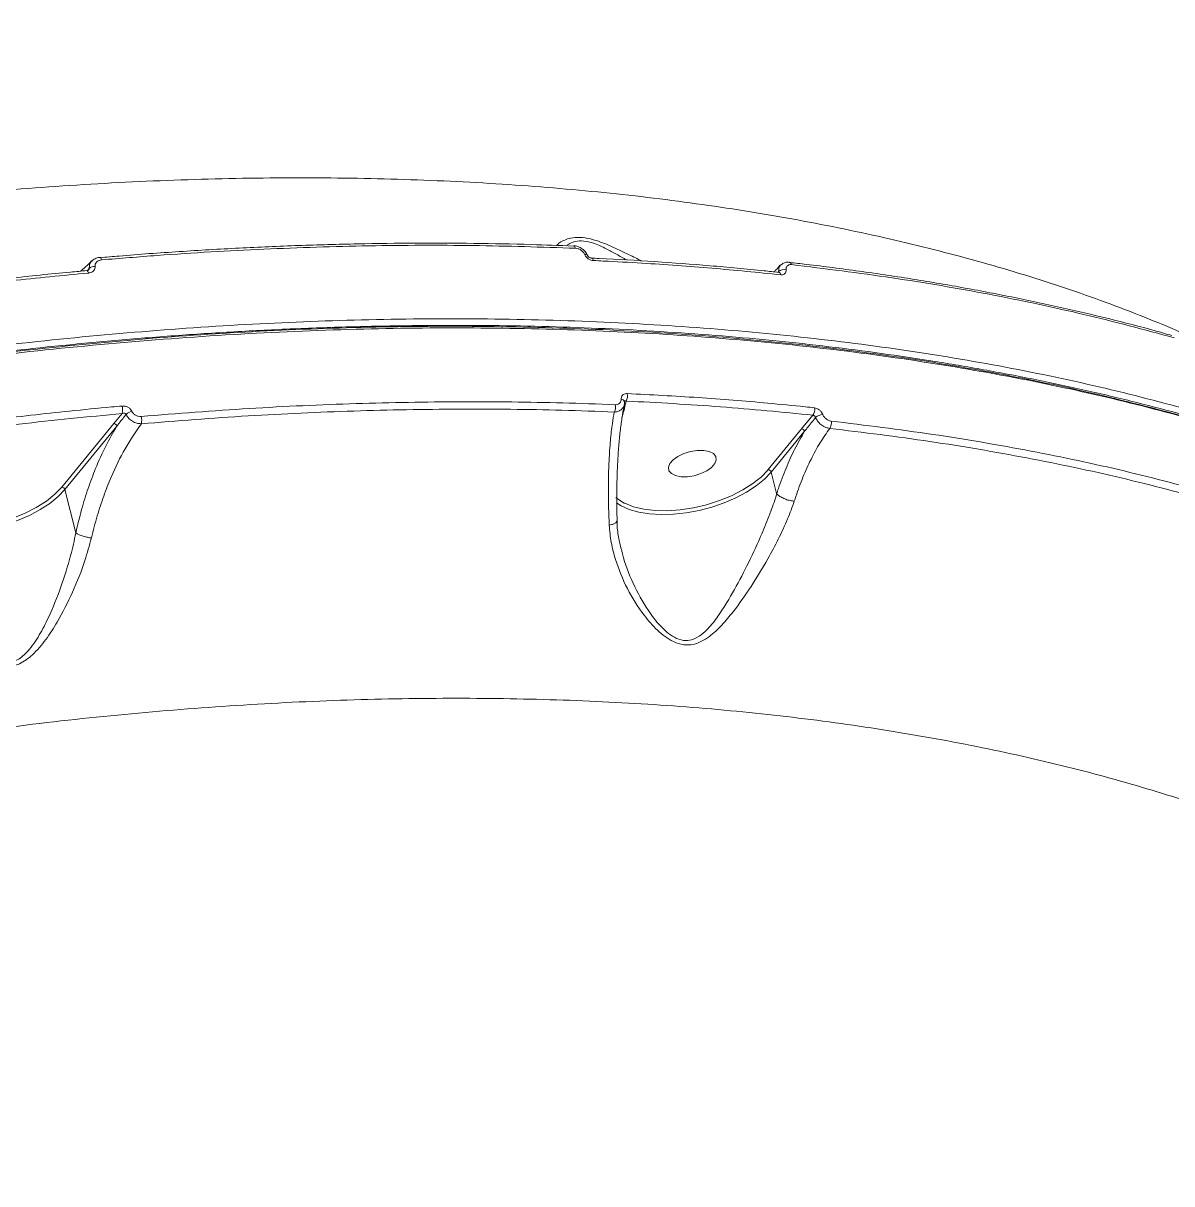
# Model space of a CAD drawing. Header units: millimetres. Extents: x -4335 to 4318, y -3792 to 3101.
# Drawn here: x 2334.4 to 2545.1, y 735 to 947.9 of the extents above; entities that cross this region are included whole.
import ezdxf

# ---------------------------------------------------------------- set-up
doc = ezdxf.new("R2010")
doc.units = ezdxf.units.MM
doc.layers.add('DIKOM_ЗОНА', color=80, linetype='Continuous')
doc.layers.add('DIKOM_ОБЪЕКТ', color=7, linetype='Continuous')

msp = doc.modelspace()

# ---------------------------------------------------------------- linework, layer by layer
at = {"layer": 'DIKOM_ЗОНА', "color": 3, "lineweight": 15}
msp.add_lwpolyline([(1629.814, 3100.338, -0.4205658), (4317.777, 469.92), (4317.777, -16.224, -0.4142136), (1317.777, -3016.224), (-2004.986, -3016.224, -0.4142136), (-3504.986, -1516.224), (-3504.986, 1600.338, -0.4142136), (-2004.986, 3100.338), (1629.814, 3100.338)], format="xyb", dxfattribs=at)
at = {"layer": 'DIKOM_ОБЪЕКТ', "color": 7, "linetype": 'Continuous', "lineweight": 15}
for p, q in [((2435.37, 907.055), (2435.329, 907.052)), ((2348.496, 904.921), (2348.47, 904.915)), ((2472.968, 902.318), (2472.911, 902.252)), ((2352.57, 876.286), (2351.022, 874.424)), ((2444.225, 875.419), (2444.526, 876.602)), ((2479.259, 875.967), (2477.181, 873.47)), ((2351.022, 874.424), (2341.486, 862.777)), ((2342.029, 862.324), (2351.565, 873.97)), ((2477.181, 873.47), (2471.06, 865.994)), ((2471.603, 865.541), (2477.724, 873.017)), ((2471.06, 865.994), (2470.924, 865.833)), ((2472.605, 861.578), (2471.603, 865.541)), ((2341.486, 862.777), (2341.354, 862.622)), ((2344.039, 854.38), (2342.029, 862.324)), ((2444.201, 851.081), (2444.145, 851.327))]:
    msp.add_line(p, q, dxfattribs=at)
at = {"layer": 'DIKOM_ОБЪЕКТ', "color": 7, "linetype": 'Continuous', "lineweight": 15, "flags": 128}
for points in [[(2435.717, 906.603), (2435.67, 906.75), (2435.61, 906.873), (2435.54, 906.966), (2435.463, 907.027), (2435.381, 907.054), (2435.37, 907.055)], [(2348.764, 904.465), (2348.721, 904.612), (2348.672, 904.735), (2348.621, 904.829), (2348.568, 904.892), (2348.515, 904.92), (2348.496, 904.921)], [(2437.352, 905.486), (2437.483, 905.492), (2437.601, 905.484), (2437.702, 905.462), (2437.784, 905.426), (2437.845, 905.378), (2437.883, 905.318), (2437.884, 905.316)], [(2439.014, 904.346), (2438.965, 904.498), (2438.902, 904.623), (2438.828, 904.718), (2438.747, 904.777), (2438.66, 904.799), (2438.657, 904.799)], [(2474.96, 904.043), (2474.952, 904.044), (2474.913, 904.045)], [(2346.363, 902.053), (2346.318, 902.206), (2346.268, 902.332), (2346.215, 902.427), (2346.161, 902.487), (2346.107, 902.51), (2346.089, 902.509)], [(2444.667, 878.381), (2444.674, 878.47), (2444.673, 878.475)], [(2461.433, 868.404), (2460.988, 868.93), (2460.231, 869.308), (2459.224, 869.506), (2458.048, 869.51), (2456.799, 869.317), (2455.578, 868.946), (2454.484, 868.424), (2453.605, 867.795), (2453.013, 867.109), (2452.756, 866.423), (2452.853, 865.791), (2453.299, 865.265), (2454.056, 864.887), (2455.063, 864.689), (2456.238, 864.686), (2457.487, 864.878), (2458.708, 865.25), (2459.803, 865.771), (2460.681, 866.4), (2461.274, 867.086), (2461.531, 867.772), (2461.433, 868.404)], [(2443.203, 859.921), (2444.058, 859.375), (2445.556, 858.701), (2447.306, 858.2), (2449.271, 857.881), (2451.407, 857.752), (2453.669, 857.814), (2456.008, 858.068), (2458.374, 858.507), (2460.715, 859.122), (2462.982, 859.899), (2465.126, 860.823), (2467.1, 861.872), (2468.862, 863.026), (2470.374, 864.257), (2471.603, 865.541)], [(2470.924, 865.833), (2469.793, 864.682), (2468.223, 863.427), (2466.388, 862.26), (2464.33, 861.21), (2462.101, 860.3), (2459.752, 859.554), (2457.341, 858.988), (2454.925, 858.617), (2452.562, 858.45), (2450.309, 858.489), (2448.221, 858.735), (2446.346, 859.182), (2444.729, 859.819), (2444.661, 859.853)], [(2312.747, 857.49), (2313.212, 857.038), (2314.415, 856.196), (2315.905, 855.512), (2317.651, 855.001), (2319.615, 854.673), (2321.753, 854.536), (2324.019, 854.592), (2326.365, 854.841), (2328.74, 855.276), (2331.091, 855.889), (2333.368, 856.667), (2335.522, 857.591), (2337.505, 858.643), (2339.276, 859.8), (2340.794, 861.036), (2342.029, 862.324)], [(2341.354, 862.622), (2340.214, 861.46), (2338.637, 860.201), (2336.792, 859.031), (2334.724, 857.978), (2332.484, 857.068), (2330.125, 856.322), (2327.704, 855.759), (2325.28, 855.392), (2322.911, 855.231), (2320.654, 855.278), (2318.565, 855.533), (2316.694, 855.99), (2315.103, 856.627)], [(2444.661, 859.853), (2443.411, 860.63), (2443.124, 860.864)]]:
    msp.add_lwpolyline(points, dxfattribs=at)
at = {"layer": 'DIKOM_ОБЪЕКТ', "color": 7, "linetype": 'Continuous', "lineweight": 15}
for centre, radius, start, end in [((2347.456, 901.843), 1.433, 85.19024, 131.53989), ((2474.806, 903.54), 0.525, 5.56095, 72.9948), ((2473.961, 901.271), 1.443, 74.71544, 133.48803), ((2472.845, 901.696), 0.51, 4.56537, 75.86015), ((2443.414, 879.489), 1.832, 329.95319, 14.4102), ((2349.726, 876.903), 2.91, 347.74847, 14.98306), ((2441.15, 877.442), 1.887, 332.11175, 14.12654), ((2444.052, 878.26), 0.657, 19.10247, 87.95167), ((2477.938, 876.939), 1.64, 323.67353, 13.94507), ((2354.663, 874.872), 1.859, 101.20046, 137.77725), ((2353.183, 875.002), 2.945, 348.39926, 14.66395), ((2481.188, 874.058), 2.065, 93.60474, 134.32024), ((2350.953, 873.789), 0.639, 16.52273, 83.74246), ((2477.112, 872.835), 0.638, 16.50211, 83.7507), ((2480.98, 874.508), 1.656, 325.02871, 13.54544), ((2470.991, 865.36), 0.638, 16.49402, 83.75878), ((2341.417, 862.143), 0.638, 16.49434, 83.75847)]:
    msp.add_arc(centre, radius, start, end, dxfattribs=at)
for points, knots in [([(2563.778, 882.842), (2560.905, 884.381), (2553.946, 888.108), (2541.818, 893.394), (2527.566, 898.759), (2512.413, 903.525), (2496.458, 907.71), (2479.766, 911.287), (2462.414, 914.242), (2444.448, 916.56), (2425.884, 918.225), (2406.764, 919.246), (2387.158, 919.627), (2367.157, 919.368), (2346.853, 918.469), (2326.296, 916.927), (2305.515, 914.732), (2284.548, 911.9), (2263.473, 908.446), (2242.386, 904.391), (2221.387, 899.751), (2200.524, 894.533), (2179.834, 888.734), (2159.349, 882.374), (2139.147, 875.484), (2119.319, 868.097), (2099.956, 860.249), (2082.531, 852.567), (2066.919, 845.204), (2057.728, 840.521), (2053.132, 838.179)], [0, 0, 0, 0, 0.0256901, 0.0622176, 0.0987467, 0.1353905, 0.1720932, 0.2087958, 0.24544, 0.2819689, 0.3185238, 0.3551933, 0.3919212, 0.4286496, 0.4653195, 0.5018746, 0.5384884, 0.5752171, 0.6120045, 0.6487922, 0.6855215, 0.7221357, 0.7588401, 0.7956591, 0.8325369, 0.8694151, 0.906235, 0.9429397, 0.97147, 1, 1, 1, 1]), ([(2348.474, 904.864), (2349.652, 904.97), (2354.527, 905.409), (2363.041, 906.008), (2374.008, 906.66), (2384.902, 907.13), (2395.716, 907.433), (2406.441, 907.566), (2417.059, 907.522), (2426.699, 907.344), (2432.742, 907.103), (2435.328, 907)], [0, 0, 0, 0, 0.0394313, 0.1631672, 0.2870292, 0.4109882, 0.5350159, 0.6590801, 0.7831424, 0.9071718, 1, 1, 1, 1]), ([(2348.764, 904.465), (2352.178, 904.746), (2362.162, 905.565), (2378.562, 906.517), (2397.895, 907.125), (2417.008, 907.215), (2429.481, 906.807), (2435.717, 906.603)], [0, 0, 0, 0, 0.1144542, 0.3347659, 0.5550758, 0.7775372, 1, 1, 1, 1]), ([(2447.835, 904.29), (2447.076, 904.657), (2445.662, 905.341), (2443.488, 906.401), (2441.149, 907.452), (2438.744, 908.319), (2436.466, 908.669), (2434.45, 908.467), (2433.026, 907.848), (2432.402, 907.292), (2432.203, 907.115)], [0, 0, 0, 0, 0.1340915, 0.2498784, 0.3670455, 0.5219173, 0.6322134, 0.7421737, 0.9177232, 1, 1, 1, 1]), ([(2434.071, 907.046), (2434.199, 907.149), (2434.557, 907.438), (2435.409, 907.823), (2436.757, 908.041), (2438.79, 907.685), (2440.924, 906.754), (2442.992, 905.644), (2444.303, 904.871), (2444.956, 904.488), (2445.02, 904.451)], [0, 0, 0, 0, 0.065058, 0.1818429, 0.321647, 0.4606306, 0.6630878, 0.822678, 0.9825882, 1, 1, 1, 1]), ([(2435.369, 907.043), (2435.419, 907.044), (2435.749, 907.052), (2436.381, 906.855), (2437.151, 906.378), (2437.674, 905.819), (2437.811, 905.426), (2437.851, 905.312)], [0, 0, 0, 0, 0.0489123, 0.3199444, 0.5996576, 0.8843494, 1, 1, 1, 1]), ([(2346.935, 904.184), (2346.944, 904.197), (2347.089, 904.425), (2347.59, 904.686), (2348.129, 904.922), (2348.451, 904.904), (2348.497, 904.901)], [0, 0, 0, 0, 0.0269572, 0.468772, 0.9232841, 1, 1, 1, 1]), ([(2435.717, 906.603), (2435.881, 906.582), (2436.209, 906.54), (2436.691, 906.296), (2437.085, 905.952), (2437.278, 905.659), (2437.345, 905.503), (2437.352, 905.486)], [0, 0, 0, 0, 0.2487096, 0.4975317, 0.7389334, 0.9703247, 1, 1, 1, 1]), ([(2437.352, 905.486), (2437.436, 905.329), (2437.599, 905.026), (2438.028, 904.663), (2438.515, 904.412), (2438.848, 904.368), (2439.014, 904.346)], [0, 0, 0, 0, 0.2592128, 0.502184, 0.7511104, 1, 1, 1, 1]), ([(2437.886, 905.317), (2437.892, 905.301), (2437.909, 905.26), (2437.983, 905.15), (2438.104, 905.03), (2438.263, 904.919), (2438.439, 904.838), (2438.587, 904.801), (2438.641, 904.802), (2438.657, 904.803)], [0, 0, 0, 0, 0.08871, 0.2333386, 0.3901495, 0.5470219, 0.7277146, 0.9186863, 1, 1, 1, 1]), ([(2344.886, 902.39), (2345.203, 902.638), (2345.89, 903.175), (2346.569, 903.899), (2346.934, 904.288)], [0, 0, 0, 0, 0.4615346, 1, 1, 1, 1]), ([(2346.506, 902.916), (2346.468, 902.872), (2346.356, 902.74), (2346.243, 902.61), (2346.169, 902.523)], [0, 0, 0, 0, 0.3361328, 1, 1, 1, 1]), ([(2346.363, 902.053), (2346.421, 902.06), (2346.645, 902.087), (2347.002, 902.217), (2347.348, 902.494), (2347.565, 902.857), (2347.573, 903.133), (2347.576, 903.272)], [0, 0, 0, 0, 0.0826042, 0.3217447, 0.5513004, 0.7756258, 1, 1, 1, 1]), ([(2346.506, 902.916), (2346.503, 902.873), (2346.5, 902.822), (2346.462, 902.721), (2346.423, 902.669), (2346.389, 902.622)], [0, 0, 0, 0, 0.4213384, 0.485709, 1, 1, 1, 1]), ([(2346.99, 904.224), (2346.955, 904.198), (2346.742, 904.04), (2346.531, 903.588), (2346.514, 903.141), (2346.506, 902.916)], [0, 0, 0, 0, 0.0876486, 0.5428329, 1, 1, 1, 1]), ([(2347.576, 903.272), (2347.58, 903.408), (2347.586, 903.681), (2347.8, 904.038), (2348.14, 904.309), (2348.489, 904.433), (2348.708, 904.459), (2348.764, 904.465)], [0, 0, 0, 0, 0.2256635, 0.4513818, 0.6801764, 0.9176325, 1, 1, 1, 1]), ([(2438.657, 904.791), (2439.114, 904.773), (2443.02, 904.62), (2450.268, 904.172), (2460.365, 903.42), (2467.932, 902.746), (2472.082, 902.276), (2472.968, 902.175)], [0, 0, 0, 0, 0.038827, 0.3322734, 0.626344, 0.9201717, 1, 1, 1, 1]), ([(2439.014, 904.346), (2439.608, 904.318), (2442.579, 904.179), (2449.867, 903.774), (2460.782, 903.001), (2469.162, 902.158), (2473.354, 901.737)], [0, 0, 0, 0, 0.0507697, 0.2538539, 0.6267017, 1, 1, 1, 1]), ([(2472.08, 902.275), (2472.21, 902.386), (2472.621, 902.74), (2473.025, 903.209), (2473.302, 903.529)], [0, 0, 0, 0, 0.3159417, 1, 1, 1, 1]), ([(2473.336, 903.496), (2473.336, 903.496), (2473.177, 903.377), (2472.986, 902.988), (2472.974, 902.542), (2472.968, 902.318)], [0, 0, 0, 0, 0.0005003, 0.5001386, 1, 1, 1, 1]), ([(2473.318, 903.47), (2473.494, 903.623), (2473.843, 903.925), (2474.445, 904.086), (2474.818, 904.033), (2474.957, 904.014)], [0, 0, 0, 0, 0.3887858, 0.7716056, 1, 1, 1, 1]), ([(2474.342, 902.663), (2474.342, 902.797), (2474.342, 903.065), (2474.53, 903.375), (2474.835, 903.568), (2475.129, 903.61), (2475.3, 903.594), (2475.329, 903.591)], [0, 0, 0, 0, 0.2377034, 0.4754828, 0.7137608, 0.9520048, 1, 1, 1, 1]), ([(2474.909, 903.992), (2475.963, 903.878), (2480.292, 903.412), (2487.74, 902.422), (2497.243, 901.02), (2506.572, 899.438), (2515.731, 897.693), (2524.71, 895.786), (2533.485, 893.706), (2540.278, 891.972), (2544.071, 890.878), (2545.079, 890.587)], [0, 0, 0, 0, 0.041858, 0.1717903, 0.3018435, 0.4319882, 0.5621963, 0.6924408, 0.8226815, 0.9528876, 1, 1, 1, 1]), ([(2475.329, 903.591), (2481.517, 902.83), (2493.893, 901.307), (2511.742, 898.223), (2529.076, 894.6), (2540.041, 891.657), (2545.524, 890.185)], [0, 0, 0, 0, 0.2485953, 0.4971908, 0.7485957, 1, 1, 1, 1]), ([(2308.018, 898.106), (2308.513, 898.178), (2312.758, 898.798), (2320.734, 899.811), (2331.926, 901.118), (2340.383, 902.005), (2345.085, 902.409), (2346.091, 902.496)], [0, 0, 0, 0, 0.038775, 0.3322077, 0.6262654, 0.920071, 1, 1, 1, 1]), ([(2308.245, 897.65), (2308.894, 897.741), (2312.137, 898.193), (2320.134, 899.251), (2332.215, 900.697), (2341.645, 901.601), (2346.363, 902.053)], [0, 0, 0, 0, 0.0507669, 0.2538484, 0.6266954, 1, 1, 1, 1]), ([(2346.092, 902.515), (2346.129, 902.518), (2346.23, 902.526), (2346.335, 902.574), (2346.386, 902.617), (2346.388, 902.621), (2346.389, 902.622)], [0, 0, 0, 0, 0.2046742, 0.5560061, 0.9187843, 1, 1, 1, 1]), ([(2472.976, 902.192), (2472.99, 902.191), (2473.027, 902.186), (2473.026, 902.188), (2473.025, 902.189)], [0, 0, 0, 0, 0.3709963, 1, 1, 1, 1]), ([(2473.354, 901.737), (2473.383, 901.734), (2473.555, 901.719), (2473.849, 901.762), (2474.153, 901.955), (2474.341, 902.263), (2474.341, 902.53), (2474.342, 902.663)], [0, 0, 0, 0, 0.0489443, 0.2871204, 0.5249688, 0.7625398, 1, 1, 1, 1]), ([(2674.359, 788.812), (2673.325, 790.887), (2670.518, 796.518), (2664.894, 805.385), (2657.179, 815.275), (2648.233, 824.708), (2638.123, 833.647), (2626.887, 842.049), (2614.552, 849.882), (2601.117, 857.121), (2586.624, 863.767), (2571.13, 869.804), (2554.707, 875.205), (2537.43, 879.944), (2519.347, 884), (2500.47, 887.352), (2480.848, 890.009), (2460.547, 891.968), (2439.664, 893.222), (2418.294, 893.764), (2396.768, 893.587), (2375.134, 892.71), (2353.445, 891.178), (2331.495, 888.989), (2309.378, 886.155), (2287.191, 882.686), (2264.714, 878.535), (2241.98, 873.667), (2219.03, 868.073), (2196.219, 861.838), (2173.651, 854.993), (2151.433, 847.567), (2129.637, 839.578), (2108.308, 831.03), (2087.473, 821.947), (2067.193, 812.362), (2047.555, 802.322), (2028.672, 791.866), (2011.711, 781.747), (2001.379, 774.999), (1996.767, 771.988)], [0, 0, 0, 0, 0.0156522, 0.0424896, 0.0694115, 0.0963766, 0.1233417, 0.1502635, 0.1771008, 0.2039381, 0.2308601, 0.2578252, 0.2847902, 0.3117121, 0.3385494, 0.3653867, 0.3923086, 0.4192738, 0.4462389, 0.4731606, 0.499998, 0.5258463, 0.5517701, 0.5777322, 0.6036944, 0.6296184, 0.6554666, 0.682304, 0.7092259, 0.736191, 0.7631561, 0.7900781, 0.8169155, 0.8437529, 0.8706749, 0.89764, 0.924605, 0.9515271, 0.9783646, 1, 1, 1, 1]), ([(1997.321, 770.879), (1998.473, 771.651), (2002.404, 774.287), (2009.333, 778.701), (2018.079, 784.111), (2027.004, 789.409), (2036.072, 794.592), (2045.29, 799.659), (2054.658, 804.612), (2064.18, 809.455), (2073.859, 814.188), (2083.697, 818.812), (2093.696, 823.329), (2103.861, 827.741), (2114.195, 832.048), (2124.689, 836.246), (2135.307, 840.321), (2146.007, 844.257), (2156.759, 848.041), (2167.559, 851.673), (2178.41, 855.155), (2189.316, 858.488), (2200.282, 861.675), (2211.31, 864.715), (2222.402, 867.609), (2233.562, 870.359), (2244.795, 872.965), (2256.097, 875.425), (2267.439, 877.735), (2278.775, 879.883), (2290.063, 881.86), (2301.293, 883.667), (2312.468, 885.303), (2323.593, 886.771), (2334.673, 888.07), (2345.711, 889.202), (2356.709, 890.167), (2367.67, 890.964), (2378.599, 891.594), (2389.496, 892.057), (2400.342, 892.352), (2411.093, 892.476), (2421.707, 892.43), (2432.164, 892.212), (2442.468, 891.823), (2452.623, 891.265), (2462.633, 890.537), (2472.501, 889.639), (2482.23, 888.571), (2491.822, 887.332), (2501.279, 885.923), (2510.606, 884.341), (2519.789, 882.588), (2528.8, 880.672), (2537.598, 878.598), (2546.163, 876.37), (2554.493, 873.992), (2562.591, 871.461), (2570.461, 868.778), (2578.105, 865.942), (2585.526, 862.952), (2592.725, 859.807), (2599.704, 856.506), (2606.466, 853.048), (2613.005, 849.434), (2619.306, 845.675), (2625.341, 841.784), (2631.088, 837.773), (2636.543, 833.647), (2641.709, 829.406), (2646.588, 825.047), (2651.187, 820.571), (2655.487, 815.97), (2658.803, 812.153), (2660.58, 809.83), (2661.123, 809.12)], [0, 0, 0, 0, 0.005825, 0.0198833, 0.0339453, 0.0479361, 0.0618623, 0.0757397, 0.0895844, 0.103412, 0.1172384, 0.1310762, 0.144939, 0.1588428, 0.1728032, 0.1868359, 0.2008998, 0.2149109, 0.2288524, 0.2427406, 0.2565913, 0.2704202, 0.2842434, 0.298075, 0.3119269, 0.3258152, 0.3397553, 0.3537633, 0.3678282, 0.3818682, 0.3958293, 0.4097322, 0.423593, 0.4374274, 0.4512515, 0.4650809, 0.4789261, 0.4928029, 0.506727, 0.5207144, 0.5347729, 0.5488295, 0.5628143, 0.5767361, 0.5906112, 0.6044557, 0.6182847, 0.6321146, 0.6459575, 0.659827, 0.6737393, 0.6877103, 0.7017551, 0.7158184, 0.7298311, 0.7437763, 0.7576698, 0.7715275, 0.7853651, 0.7991982, 0.8130408, 0.8269048, 0.8408062, 0.8547601, 0.8687824, 0.882851, 0.8968893, 0.9108509, 0.9247536, 0.9386128, 0.9524438, 0.9662617, 0.9800822, 0.9939161, 1, 1, 1, 1]), ([(1997.64, 770.896), (2002.241, 773.9), (2012.549, 780.632), (2029.47, 790.727), (2048.307, 801.158), (2067.898, 811.174), (2088.13, 820.736), (2108.916, 829.797), (2130.194, 838.325), (2151.938, 846.294), (2174.103, 853.703), (2196.617, 860.532), (2219.375, 866.752), (2242.269, 872.332), (2264.949, 877.189), (2287.373, 881.33), (2309.507, 884.791), (2331.571, 887.618), (2353.469, 889.802), (2375.106, 891.33), (2396.689, 892.205), (2418.164, 892.381), (2439.483, 891.841), (2460.316, 890.589), (2480.569, 888.635), (2500.144, 885.984), (2518.976, 882.64), (2537.016, 878.594), (2554.252, 873.867), (2570.635, 868.478), (2586.093, 862.455), (2600.552, 855.826), (2613.107, 849.058), (2623.944, 842.29), (2633.282, 835.645), (2641.88, 828.651), (2649.809, 821.236), (2657.02, 813.399), (2663.453, 805.138), (2669.092, 796.588), (2672.11, 790.648), (2673.619, 787.679)], [0, 0, 0, 0, 0.0216353, 0.0484723, 0.0753939, 0.1023585, 0.1293233, 0.1562449, 0.1830819, 0.209919, 0.2368406, 0.2638052, 0.29077, 0.3176916, 0.3445286, 0.3703765, 0.3963, 0.4222618, 0.4482237, 0.4741471, 0.499995, 0.5268319, 0.5537536, 0.5807181, 0.6076828, 0.6346044, 0.6614413, 0.6882783, 0.7151999, 0.7421644, 0.7691292, 0.7960508, 0.8228878, 0.8446334, 0.8664016, 0.8881698, 0.9099154, 0.9324241, 0.9549577, 0.9774913, 1, 1, 1, 1]), ([(1997.193, 770.307), (2000.519, 772.49), (2009.48, 778.37), (2024.766, 787.67), (2043.188, 798.08), (2062.517, 808.174), (2082.706, 817.909), (2103.71, 827.239), (2125.066, 835.959), (2146.69, 844.054), (2168.499, 851.523), (2190.846, 858.486), (2213.678, 864.898), (2236.923, 870.721), (2260.071, 875.828), (2283.043, 880.218), (2305.77, 883.906), (2328.62, 886.952), (2351.519, 889.318), (2374.385, 890.978), (2396.715, 891.895), (2418.446, 892.085), (2439.528, 891.577), (2460.305, 890.363), (2480.689, 888.416), (2500.598, 885.725), (2519.594, 882.35), (2537.633, 878.319), (2554.694, 873.672), (2571.054, 868.334), (2586.625, 862.294), (2601.333, 855.556), (2614.278, 848.577), (2625.605, 841.481), (2635.465, 834.375), (2644.538, 826.856), (2652.688, 818.901), (2658.236, 812.867), (2660.778, 809.399), (2661.198, 808.826)], [0, 0, 0, 0, 0.0165905, 0.0446959, 0.0728229, 0.1009285, 0.1298503, 0.1587957, 0.1877175, 0.215823, 0.2439502, 0.2720555, 0.3009774, 0.3299228, 0.3588446, 0.38695, 0.4150771, 0.4431825, 0.4721043, 0.5010498, 0.5299716, 0.558077, 0.5862041, 0.6143096, 0.6432314, 0.6721767, 0.7010984, 0.729204, 0.7573311, 0.7854364, 0.8143583, 0.8433036, 0.8722252, 0.896687, 0.9211771, 0.9456673, 0.9703896, 0.9951119, 1, 1, 1, 1]), ([(2445.189, 879.945), (2445.138, 879.946), (2444.932, 879.949), (2444.603, 879.871), (2444.283, 879.646), (2444.083, 879.32), (2444.078, 879.052), (2444.076, 878.917)], [0, 0, 0, 0, 0.0795783, 0.3194814, 0.5497787, 0.7748711, 1, 1, 1, 1]), ([(2479.529, 877.334), (2478.962, 877.394), (2476.125, 877.697), (2469.068, 878.382), (2458.239, 879.262), (2449.541, 879.717), (2445.189, 879.945)], [0, 0, 0, 0, 0.0507695, 0.253857, 0.6266982, 1, 1, 1, 1]), ([(2352.537, 877.656), (2351.897, 877.597), (2348.694, 877.305), (2340.767, 876.525), (2328.711, 875.183), (2319.185, 873.898), (2314.418, 873.255)], [0, 0, 0, 0, 0.0507679, 0.2538462, 0.6266952, 1, 1, 1, 1]), ([(2354.302, 876.695), (2354.294, 876.713), (2354.225, 876.87), (2354.02, 877.157), (2353.595, 877.467), (2353.073, 877.659), (2352.716, 877.657), (2352.537, 877.656)], [0, 0, 0, 0, 0.0299063, 0.2617886, 0.5039606, 0.7520431, 1, 1, 1, 1]), ([(2442.98, 877.903), (2439.781, 878.02), (2430.425, 878.362), (2414.624, 878.519), (2395.438, 878.177), (2375.911, 877.313), (2362.658, 876.269), (2356.031, 875.747)], [0, 0, 0, 0, 0.1144546, 0.3347649, 0.5550753, 0.7775375, 1, 1, 1, 1]), ([(2442.818, 876.559), (2442.903, 876.564), (2443.245, 876.585), (2443.797, 876.751), (2444.313, 877.163), (2444.591, 877.55), (2444.61, 877.798), (2444.612, 877.83)], [0, 0, 0, 0, 0.0969908, 0.389953, 0.6746687, 0.9576597, 1, 1, 1, 1]), ([(2444.076, 878.917), (2444.073, 878.784), (2444.069, 878.519), (2443.872, 878.197), (2443.556, 877.976), (2443.233, 877.9), (2443.031, 877.902), (2442.98, 877.903)], [0, 0, 0, 0, 0.2263799, 0.4527133, 0.6823705, 0.9207242, 1, 1, 1, 1]), ([(2444.659, 877.824), (2444.641, 877.746), (2444.478, 877.036), (2444.218, 875.438), (2443.888, 873.02), (2443.625, 870.318), (2443.43, 867.392), (2443.307, 864.268), (2443.268, 860.974), (2443.28, 858.406), (2443.331, 856.912), (2443.342, 856.598)], [0, 0, 0, 0, 0.0160941, 0.1463107, 0.2794909, 0.4148691, 0.5516919, 0.6892435, 0.8267392, 0.9635218, 1, 1, 1, 1]), ([(2444.526, 876.602), (2444.629, 877.021), (2444.79, 877.678), (2444.945, 878.334), (2445.001, 878.571)], [0, 0, 0, 0, 0.6388765, 1, 1, 1, 1]), ([(2444.661, 878.479), (2444.669, 878.437), (2444.707, 878.241), (2444.653, 878.048), (2444.611, 877.895)], [0, 0, 0, 0, 0.2086984, 1, 1, 1, 1]), ([(2444.672, 878.479), (2444.672, 878.481), (2444.673, 878.488), (2444.688, 878.525), (2444.727, 878.586), (2444.826, 878.615), (2444.923, 878.602), (2444.985, 878.577), (2445.001, 878.571)], [0, 0, 0, 0, 0.0083153, 0.0403093, 0.2968561, 0.5811458, 0.8942997, 1, 1, 1, 1]), ([(2445.001, 878.571), (2450.806, 878.261), (2462.428, 877.641), (2473.645, 876.526), (2479.259, 875.967)], [0, 0, 0, 0, 0.4994518, 1, 1, 1, 1]), ([(2481.059, 876.119), (2481.047, 876.148), (2480.976, 876.32), (2480.778, 876.63), (2480.409, 876.984), (2479.972, 877.245), (2479.677, 877.304), (2479.529, 877.334)], [0, 0, 0, 0, 0.0479119, 0.2856173, 0.5236322, 0.7617462, 1, 1, 1, 1]), ([(2314.542, 871.894), (2320.904, 872.747), (2333.641, 874.455), (2346.256, 875.675), (2352.57, 876.286)], [0, 0, 0, 0, 0.4994503, 1, 1, 1, 1]), ([(2351.565, 873.97), (2351.711, 874.156), (2352.278, 874.88), (2352.856, 875.591), (2353.286, 876.121)], [0, 0, 0, 0, 0.2563615, 1, 1, 1, 1]), ([(2352.57, 876.286), (2352.644, 876.305), (2352.789, 876.342), (2353, 876.329), (2353.164, 876.267), (2353.245, 876.19), (2353.276, 876.142), (2353.283, 876.127), (2353.286, 876.121)], [0, 0, 0, 0, 0.2725499, 0.5325263, 0.7667189, 0.9319409, 0.97409, 1, 1, 1, 1]), ([(2353.286, 876.121), (2353.301, 876.089), (2353.415, 875.832), (2353.745, 875.36), (2354.414, 874.827), (2355.231, 874.466), (2355.789, 874.428), (2356.067, 874.41)], [0, 0, 0, 0, 0.0333394, 0.2664244, 0.5082792, 0.7552508, 1, 1, 1, 1]), ([(2356.031, 875.747), (2355.856, 875.747), (2355.506, 875.746), (2354.995, 875.935), (2354.58, 876.239), (2354.378, 876.52), (2354.31, 876.676), (2354.302, 876.695)], [0, 0, 0, 0, 0.2478846, 0.4959128, 0.7364483, 0.9670178, 1, 1, 1, 1]), ([(2356.067, 874.41), (2362.615, 874.926), (2375.71, 875.958), (2395.133, 876.825), (2414.343, 877.176), (2430.232, 877.02), (2439.627, 876.676), (2442.818, 876.559)], [0, 0, 0, 0, 0.2203105, 0.4406224, 0.6630854, 0.8855481, 1, 1, 1, 1]), ([(2442.818, 876.559), (2442.699, 875.877), (2442.417, 874.262), (2442.086, 871.313), (2441.808, 867.235), (2441.679, 862.123), (2441.813, 857.924), (2441.881, 855.798)], [0, 0, 0, 0, 0.13017, 0.3081388, 0.4882711, 0.7408503, 1, 1, 1, 1]), ([(2477.724, 873.017), (2477.87, 873.202), (2478.535, 874.052), (2479.215, 874.885), (2479.745, 875.536)], [0, 0, 0, 0, 0.2185602, 1, 1, 1, 1]), ([(2479.259, 875.967), (2479.306, 875.955), (2479.4, 875.93), (2479.538, 875.836), (2479.656, 875.711), (2479.719, 875.604), (2479.742, 875.546), (2479.745, 875.536)], [0, 0, 0, 0, 0.2384589, 0.4768412, 0.7149752, 0.9522473, 1, 1, 1, 1]), ([(2479.745, 875.536), (2479.766, 875.488), (2479.889, 875.205), (2480.227, 874.697), (2480.855, 874.119), (2481.594, 873.698), (2482.09, 873.605), (2482.337, 873.559)], [0, 0, 0, 0, 0.0485163, 0.2867483, 0.524698, 0.7622658, 1, 1, 1, 1]), ([(2482.59, 874.896), (2482.443, 874.926), (2482.149, 874.987), (2481.711, 875.25), (2481.341, 875.605), (2481.143, 875.917), (2481.071, 876.09), (2481.059, 876.119)], [0, 0, 0, 0, 0.2378713, 0.47551, 0.7134741, 0.9514788, 1, 1, 1, 1]), ([(2351.565, 873.97), (2350.873, 872.777), (2349.48, 870.375), (2347.743, 866.487), (2346.283, 862.57), (2345.052, 858.636), (2344.383, 855.826), (2344.039, 854.38)], [0, 0, 0, 0, 0.2198972, 0.4427748, 0.6236703, 0.8062564, 1, 1, 1, 1]), ([(2346.902, 853.455), (2347.248, 854.821), (2347.916, 857.461), (2349.14, 861.173), (2350.787, 865.388), (2353.035, 870.045), (2355.048, 872.942), (2356.067, 874.41)], [0, 0, 0, 0, 0.1647953, 0.3184405, 0.47352, 0.7333097, 1, 1, 1, 1]), ([(2477.724, 873.017), (2477.103, 871.938), (2475.898, 869.845), (2474.299, 866.293), (2473.242, 863.507), (2472.708, 861.89), (2472.605, 861.578)], [0, 0, 0, 0, 0.320827, 0.6223532, 0.9272289, 1, 1, 1, 1]), ([(2475.84, 860.201), (2475.937, 860.497), (2476.43, 862.009), (2477.414, 864.64), (2478.893, 867.917), (2480.53, 870.95), (2481.733, 872.686), (2482.337, 873.559)], [0, 0, 0, 0, 0.0563906, 0.2882918, 0.5227666, 0.760003, 1, 1, 1, 1]), ([(2482.337, 873.559), (2488.511, 872.8), (2500.859, 871.283), (2518.666, 868.208), (2535.959, 864.595), (2546.899, 861.659), (2552.369, 860.191)], [0, 0, 0, 0, 0.2485958, 0.4971912, 0.748594, 1, 1, 1, 1]), ([(2552.783, 861.499), (2547.363, 862.954), (2536.522, 865.865), (2519.266, 869.483), (2501.362, 872.587), (2488.848, 874.127), (2482.59, 874.896)], [0, 0, 0, 0, 0.2485961, 0.4971913, 0.7485946, 1, 1, 1, 1]), ([(2441.881, 855.798), (2441.984, 854.739), (2442.188, 852.62), (2443.208, 848.691), (2445.064, 844.1), (2447.768, 839.763), (2450.25, 836.905), (2452.105, 835.332), (2453.734, 834.325), (2455.529, 833.758), (2457.316, 833.851), (2458.874, 834.441), (2460.645, 835.591), (2462.572, 837.401), (2465.096, 840.454), (2467.939, 844.482), (2470.692, 849.046), (2472.934, 853.235), (2474.628, 856.819), (2475.452, 859.117), (2475.84, 860.201)], [0, 0, 0, 0, 0.0519296, 0.1038901, 0.1951544, 0.2864043, 0.3437008, 0.3731348, 0.402471, 0.4366811, 0.4671109, 0.4969762, 0.5269685, 0.5808909, 0.6349532, 0.7265891, 0.8181328, 0.8810562, 0.9438911, 1, 1, 1, 1]), ([(2472.608, 861.573), (2472.608, 861.572), (2472.325, 860.512), (2471.507, 858.198), (2470.097, 854.629), (2468.182, 850.403), (2465.888, 845.765), (2463.526, 841.628), (2461.436, 838.449), (2459.753, 836.454), (2458.232, 835.242), (2456.889, 834.66), (2455.45, 834.54), (2453.859, 835.124), (2452.435, 836.147), (2450.789, 837.762), (2448.562, 840.692), (2446.18, 845.099), (2444.696, 848.865), (2444.243, 850.892), (2444.201, 851.081)], [0, 0, 0, 0, 0.0000351, 0.0624136, 0.1333198, 0.2043217, 0.3079198, 0.4115997, 0.4713243, 0.5308731, 0.5702839, 0.5934994, 0.6239996, 0.65849, 0.6894739, 0.7205996, 0.7835923, 0.8865008, 0.9894433, 1, 1, 1, 1]), ([(2472.605, 861.578), (2472.606, 861.577), (2472.606, 861.575), (2472.607, 861.573), (2472.608, 861.573)], [0, 0, 0, 0, 0.6745443, 1, 1, 1, 1]), ([(2475.84, 860.201), (2475.8, 860.204), (2475.622, 860.217), (2475.175, 860.28), (2474.472, 860.458), (2473.692, 860.774), (2473.017, 861.162), (2472.744, 861.436), (2472.608, 861.573)], [0, 0, 0, 0, 0.0350267, 0.1552583, 0.3664548, 0.5776312, 0.7888282, 1, 1, 1, 1]), ([(2441.881, 855.798), (2441.908, 855.803), (2442.177, 855.857), (2442.655, 855.995), (2443.111, 856.251), (2443.327, 856.466), (2443.296, 856.579), (2443.292, 856.595)], [0, 0, 0, 0, 0.0328872, 0.3304475, 0.6389954, 0.9475634, 1, 1, 1, 1]), ([(2443.321, 856.623), (2443.322, 856.384), (2443.33, 855.286), (2443.6, 853.423), (2443.997, 851.823), (2444.183, 851.077)], [0, 0, 0, 0, 0.1295668, 0.5941012, 1, 1, 1, 1]), ([(2310.902, 855.896), (2310.929, 855.104), (2310.981, 853.521), (2311.603, 850.533), (2312.886, 846.986), (2315.273, 842.587), (2318.569, 838.027), (2322.408, 834.099), (2326.041, 831.356), (2328.977, 829.974), (2331.588, 829.672), (2333.978, 830.325), (2336.364, 832.111), (2338.614, 834.77), (2341.054, 838.645), (2343.525, 843.482), (2345.617, 848.737), (2346.527, 852.078), (2346.902, 853.455)], [0, 0, 0, 0, 0.0404304, 0.0808834, 0.1509581, 0.2211472, 0.3139216, 0.4066917, 0.468098, 0.5184396, 0.550939, 0.5857388, 0.6308311, 0.6892186, 0.7478311, 0.8412608, 0.9345799, 1, 1, 1, 1]), ([(2344.042, 854.374), (2344.042, 854.373), (2343.776, 853.001), (2343.017, 849.67), (2341.363, 844.41), (2339.408, 839.529), (2337.395, 835.593), (2335.591, 832.889), (2333.678, 831.145), (2332.219, 830.615), (2330.952, 830.477), (2329.654, 830.688), (2328.14, 831.371), (2326.172, 832.622), (2323.32, 835.179), (2319.886, 839.278), (2316.906, 843.926), (2314.694, 848.352), (2313.873, 851.069), (2313.469, 852.409)], [0, 0, 0, 0, 0.0000654, 0.0728446, 0.1756181, 0.2812436, 0.3443781, 0.4086249, 0.4550998, 0.4817295, 0.4895986, 0.5218951, 0.5478158, 0.5744826, 0.6410714, 0.7430002, 0.8474885, 0.9247919, 1, 1, 1, 1]), ([(2344.039, 854.38), (2344.039, 854.379), (2344.04, 854.376), (2344.041, 854.374), (2344.042, 854.374), (2344.042, 854.374)], [0, 0, 0, 0, 0.5055709, 0.9139715, 1, 1, 1, 1]), ([(2344.042, 854.374), (2344.191, 854.282), (2344.489, 854.099), (2345.197, 853.832), (2345.981, 853.614), (2346.566, 853.501), (2346.855, 853.461), (2346.902, 853.455)], [0, 0, 0, 0, 0.2440063, 0.48802, 0.7319886, 0.9570691, 1, 1, 1, 1]), ([(2078.367, 738.46), (2083.521, 741.208), (2093.836, 746.708), (2109.903, 754.552), (2126.355, 762.077), (2143.422, 769.331), (2161.08, 776.285), (2179.305, 782.907), (2197.806, 789.087), (2217.155, 794.998), (2237.351, 800.563), (2258.367, 805.713), (2279.501, 810.265), (2300.654, 814.198), (2321.727, 817.493), (2342.629, 820.132), (2363.323, 822.1), (2383.777, 823.409), (2403.954, 824.064), (2423.758, 824.064), (2443.097, 823.406), (2461.889, 822.089), (2480.093, 820.103), (2497.692, 817.468), (2514.652, 814.195), (2530.892, 810.302), (2546.337, 805.805), (2561.2, 800.618), (2575.382, 794.708), (2588.802, 788.068), (2601.178, 780.82), (2612.418, 772.97), (2622.603, 764.596), (2628.379, 758.575), (2631.265, 755.566)], [0, 0, 0, 0, 0.0277665, 0.0555661, 0.0833658, 0.1111322, 0.1400372, 0.16898, 0.1979227, 0.2268276, 0.2586373, 0.290548, 0.32251, 0.3544716, 0.3863817, 0.4181912, 0.4498953, 0.4816998, 0.5135554, 0.545411, 0.5772151, 0.6089189, 0.6405472, 0.6722757, 0.7040551, 0.7358342, 0.7675625, 0.7991907, 0.8325938, 0.8660262, 0.8994295, 0.9329429, 0.9664864, 1, 1, 1, 1])]:
    msp.add_open_spline(points, degree=3, knots=knots, dxfattribs=at)

doc.saveas('drawing.dxf')
